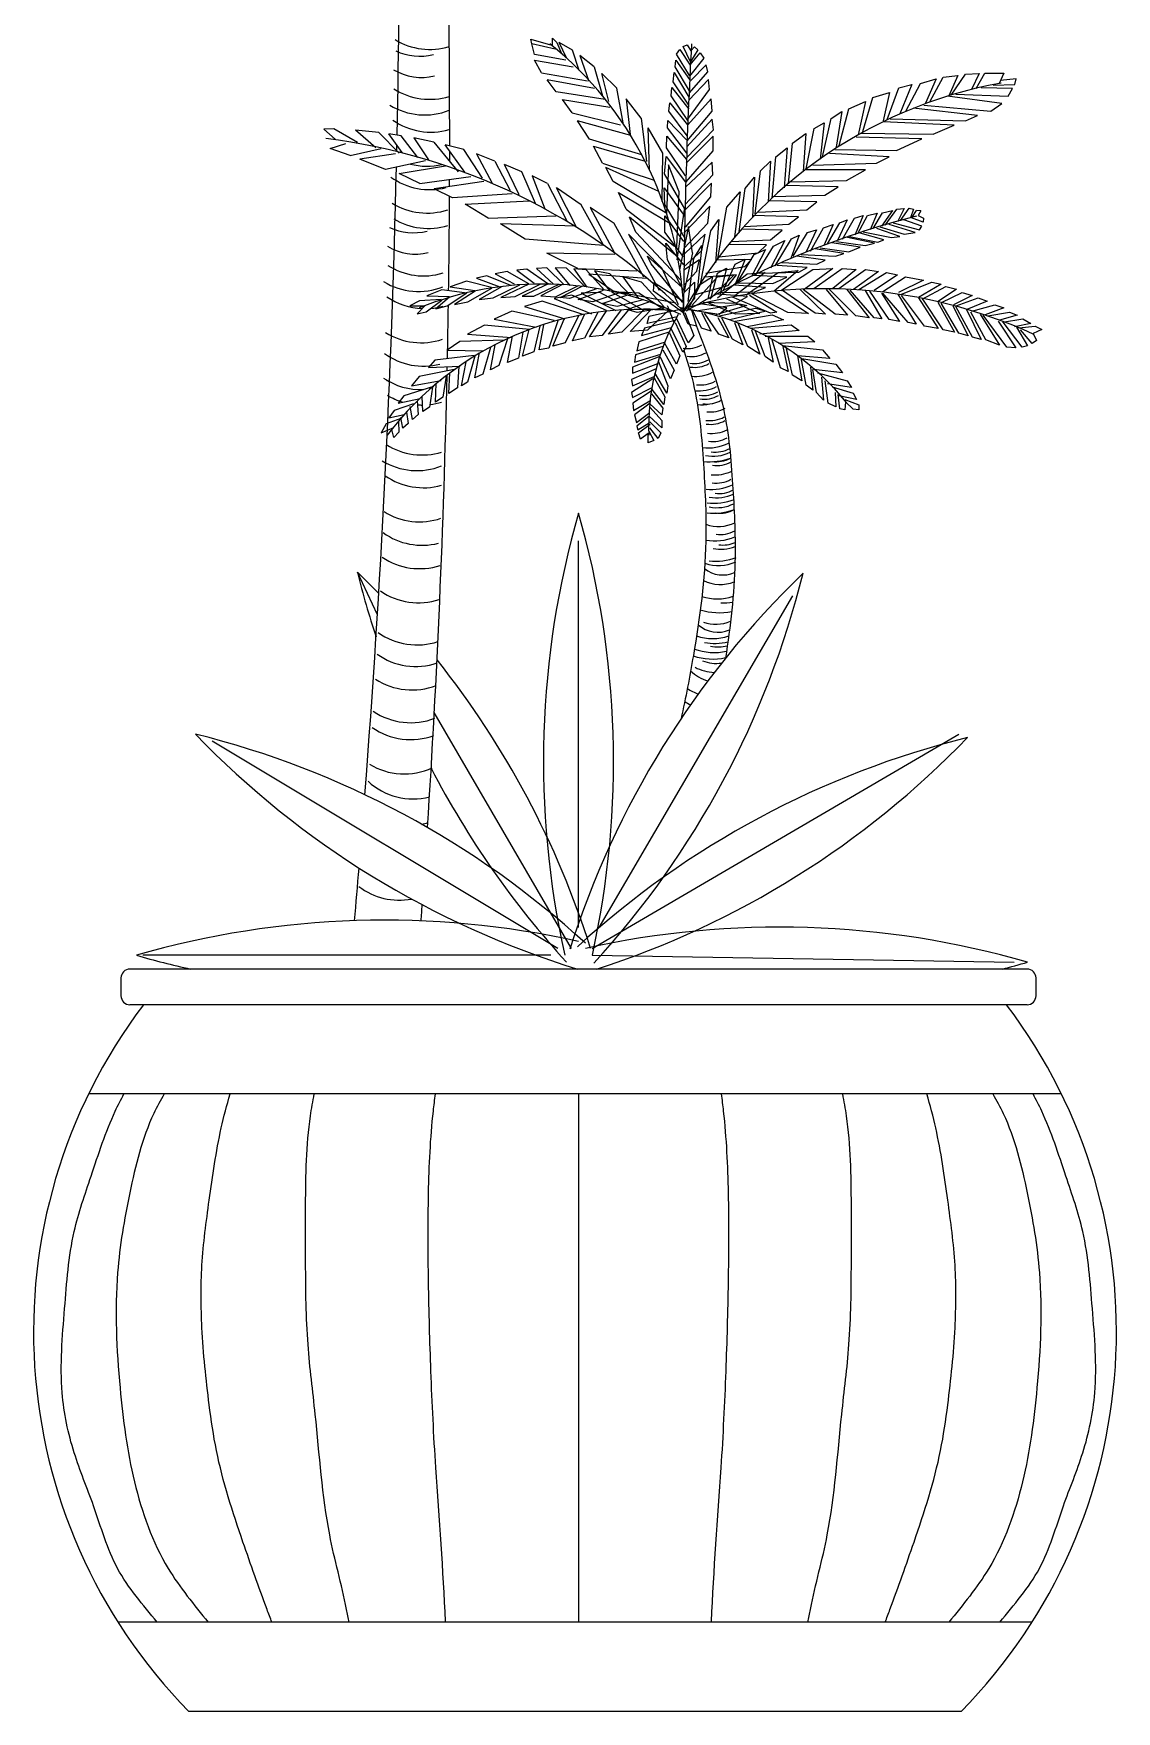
# Model space of a CAD drawing. Header units: millimetres. Extents: x -0.5 to 0.3, y 0 to 1.54.
# Drawn here: x -0.303 to 0.303, y 0 to 0.94 of the extents above; entities that cross this region are included whole.
import ezdxf

# ---------------------------------------------------------------- set-up
doc = ezdxf.new("R2010")
doc.units = ezdxf.units.MM
doc.layers.add('ceco.net 291', color=7, linetype='Continuous')

msp = doc.modelspace()

# ---------------------------------------------------------------- linework, layer by layer
at = {"layer": 'ceco.net 291', "color": 75}
for p, q in [((-0.02472, 0.9371), (-0.01368, 0.93401)), ((-0.02424, 0.93465), (-0.02472, 0.9371)), ((-0.02271, 0.92852), (-0.02424, 0.93465)), ((-0.01115, 0.93156), (-0.02424, 0.93465)), ((-0.01268, 0.93774), (-0.01015, 0.93529)), ((-0.01268, 0.93342), (-0.01268, 0.93774)), ((-0.01015, 0.93529), (-0.00761, 0.92911)), ((-0.00133, 0.93104), (-0.00888, 0.93531)), ((-0.0047, 0.92666), (-0.00888, 0.93531)), ((0.00242, 0.9196), (-0.00133, 0.93104)), ((0.05696, 0.9287), (0.05878, 0.93144)), ((0.05878, 0.93144), (0.06446, 0.92257)), ((0.06059, 0.93313), (0.06288, 0.93395)), ((0.0647, 0.9245), (0.06059, 0.93313)), ((0.06288, 0.93395), (0.06494, 0.93062)), ((0.06876, 0.93115), (0.0647, 0.9245)), ((0.06494, 0.93062), (0.06694, 0.93284)), ((0.06694, 0.93284), (0.06876, 0.93115)), ((-0.00513, 0.92543), (-0.02271, 0.92852)), ((-0.01871, 0.9184), (-0.02271, 0.92543)), ((-0.02271, 0.92543), (-0.00112, 0.92176)), ((0.01074, 0.92175), (0.00276, 0.9281)), ((0.00276, 0.9281), (0.00777, 0.91359)), ((0.01074, 0.92175), (0.01536, 0.90542)), ((0.0561, 0.92176), (0.05653, 0.92537)), ((0.06422, 0.90816), (0.0561, 0.92176)), ((0.05653, 0.92537), (0.06422, 0.91452)), ((0.06422, 0.91674), (0.05696, 0.9287)), ((0.0722, 0.92648), (0.06422, 0.91651)), ((0.06446, 0.92286), (0.07014, 0.92951)), ((0.07354, 0.92286), (0.06494, 0.914)), ((0.07014, 0.92951), (0.0722, 0.92648)), ((0.07444, 0.91896), (0.07354, 0.92286)), ((-0.01871, 0.9184), (0.00695, 0.91376)), ((-0.01062, 0.90764), (-0.01569, 0.91441)), ((0.01097, 0.90951), (-0.01569, 0.91441)), ((0.02342, 0.90973), (0.0151, 0.91791)), ((0.01894, 0.90216), (0.0151, 0.91791)), ((0.05495, 0.91318), (0.05562, 0.91843)), ((0.06379, 0.90017), (0.05495, 0.91318)), ((0.05562, 0.91843), (0.06379, 0.90461)), ((0.07487, 0.91452), (0.06379, 0.90292)), ((0.06422, 0.90706), (0.07444, 0.91896)), ((0.07535, 0.90898), (0.07487, 0.91452)), ((0.18536, 0.89691), (0.19367, 0.91242)), ((0.19367, 0.91242), (0.20246, 0.91499)), ((0.20246, 0.91499), (0.19649, 0.90134)), ((0.19883, 0.90198), (0.20638, 0.91592)), ((0.20638, 0.91592), (0.21464, 0.91686)), ((0.21464, 0.91686), (0.20948, 0.90548)), ((0.21077, 0.90577), (0.21879, 0.9175)), ((0.21879, 0.9175), (0.22658, 0.91785)), ((0.22658, 0.91785), (0.22219, 0.90898)), ((0.22477, 0.90962), (0.22969, 0.91814)), ((0.22969, 0.91814), (0.24034, 0.91814)), ((0.24034, 0.91814), (0.23776, 0.91242)), ((0.24731, 0.91499), (0.23852, 0.91406)), ((0.24655, 0.91184), (0.24731, 0.91499)), ((0.01699, 0.90332), (-0.01062, 0.90764)), ((-0.00155, 0.89587), (-0.00698, 0.90344)), ((-0.00698, 0.90344), (0.01952, 0.89907)), ((0.02701, 0.89032), (0.02342, 0.90973)), ((0.03704, 0.89288), (0.02873, 0.90379)), ((0.02873, 0.90379), (0.03097, 0.88378)), ((0.05381, 0.90542), (0.05429, 0.91009)), ((0.06331, 0.89154), (0.05381, 0.90542)), ((0.05429, 0.91009), (0.06379, 0.89796)), ((0.07626, 0.90373), (0.06331, 0.88909)), ((0.06355, 0.89294), (0.07535, 0.90898)), ((0.07693, 0.89685), (0.07626, 0.90373)), ((0.16124, 0.88547), (0.16697, 0.90449)), ((0.16697, 0.90449), (0.17628, 0.90735)), ((0.17628, 0.90735), (0.17265, 0.89148)), ((0.17499, 0.89212), (0.18149, 0.90986)), ((0.18149, 0.90986), (0.18875, 0.91178)), ((0.18875, 0.91178), (0.18201, 0.89533)), ((0.23929, 0.90105), (0.20872, 0.90519)), ((0.21335, 0.90641), (0.24268, 0.90519)), ((0.24526, 0.90962), (0.22763, 0.90991)), ((0.23437, 0.91149), (0.24655, 0.91184)), ((0.24268, 0.90519), (0.24526, 0.90962)), ((-0.00155, 0.89587), (0.02554, 0.88921)), ((0.05266, 0.89685), (0.05314, 0.90152)), ((0.06288, 0.88297), (0.05266, 0.89685)), ((0.05314, 0.90152), (0.06312, 0.88909)), ((0.06288, 0.88022), (0.07693, 0.89685)), ((0.14361, 0.89277), (0.14958, 0.89656)), ((0.14958, 0.89656), (0.14643, 0.87661)), ((0.148, 0.8776), (0.15345, 0.89813)), ((0.15345, 0.89813), (0.16281, 0.90227)), ((0.16281, 0.90227), (0.15866, 0.88361)), ((0.22553, 0.8944), (0.18951, 0.89854)), ((0.19548, 0.90012), (0.23308, 0.89691)), ((0.21879, 0.89148), (0.22553, 0.8944)), ((0.23308, 0.89691), (0.23929, 0.90105)), ((-0.13516, 0.88685), (-0.14084, 0.88676)), ((-0.14084, 0.88676), (-0.13434, 0.88122)), ((-0.12194, 0.87935), (-0.13516, 0.88685)), ((-0.10989, 0.88485), (-0.1231, 0.88613)), ((-0.1117, 0.87632), (-0.1231, 0.88613)), ((-0.09861, 0.87328), (-0.10989, 0.88485)), ((-0.09677, 0.87369), (-0.10435, 0.88418)), ((-0.09749, 0.88309), (-0.10435, 0.88418)), ((0.00804, 0.88121), (0.00145, 0.89146)), ((0.03121, 0.88327), (0.00145, 0.89146)), ((0.03704, 0.89288), (0.0401, 0.86868)), ((0.04917, 0.87338), (0.04098, 0.88746)), ((0.04172, 0.86383), (0.04098, 0.88746)), ((0.05175, 0.8874), (0.05199, 0.89154)), ((0.06264, 0.87328), (0.05175, 0.8874)), ((0.05199, 0.89154), (0.06264, 0.88052)), ((0.07693, 0.89242), (0.06264, 0.8769)), ((0.06264, 0.87078), (0.0776, 0.88629)), ((0.0776, 0.88629), (0.07693, 0.89242)), ((0.12183, 0.87882), (0.12933, 0.88425)), ((0.12933, 0.88425), (0.1278, 0.86302)), ((0.12961, 0.86459), (0.13401, 0.88705)), ((0.13401, 0.88705), (0.13969, 0.89026)), ((0.13969, 0.89026), (0.13735, 0.86996)), ((0.13869, 0.87124), (0.14361, 0.89277)), ((0.15995, 0.88454), (0.20064, 0.8839)), ((0.21258, 0.88897), (0.17294, 0.8909)), ((0.17657, 0.89247), (0.21879, 0.89148)), ((0.20064, 0.8839), (0.21258, 0.88897)), ((-0.13725, 0.87585), (-0.12851, 0.87877)), ((-0.12608, 0.87194), (-0.13725, 0.87585)), ((-0.12608, 0.87194), (-0.10855, 0.87585)), ((-0.08805, 0.87083), (-0.09749, 0.88309)), ((-0.07904, 0.87942), (-0.09028, 0.88181)), ((-0.09028, 0.88181), (-0.08204, 0.86955)), ((-0.07904, 0.87942), (-0.06546, 0.86284)), ((-0.06223, 0.87533), (-0.07279, 0.87789)), ((-0.0618, 0.86261), (-0.07279, 0.87789)), ((-0.05177, 0.85928), (-0.06223, 0.87533)), ((0.03744, 0.87239), (0.00804, 0.88121)), ((0.0155, 0.86774), (0.01045, 0.87725)), ((0.01045, 0.87725), (0.03933, 0.86876)), ((0.05137, 0.87637), (0.05156, 0.88273)), ((0.06202, 0.86057), (0.05137, 0.87637)), ((0.05156, 0.88273), (0.06245, 0.86973)), ((0.0774, 0.88273), (0.06221, 0.86774)), ((0.06221, 0.85724), (0.0774, 0.87468)), ((0.0774, 0.87468), (0.0774, 0.88273)), ((0.11247, 0.87124), (0.11896, 0.87632)), ((0.11896, 0.87632), (0.11715, 0.8538)), ((0.11973, 0.85637), (0.12183, 0.87882)), ((0.14571, 0.87538), (0.1802, 0.87474)), ((0.19443, 0.88139), (0.15761, 0.88232)), ((0.1802, 0.87474), (0.19443, 0.88139)), ((-0.10057, 0.87293), (-0.12054, 0.87002)), ((-0.10616, 0.86418), (-0.12054, 0.87002)), ((-0.0838, 0.86903), (-0.10616, 0.86418)), ((-0.09853, 0.86192), (-0.07263, 0.86611)), ((-0.04484, 0.86873), (-0.05526, 0.87299)), ((-0.05526, 0.87299), (-0.04637, 0.85648)), ((-0.04484, 0.86873), (-0.03627, 0.8524)), ((-0.02973, 0.86284), (-0.03944, 0.86687)), ((-0.03126, 0.84995), (-0.03944, 0.86687)), ((0.0155, 0.86774), (0.04433, 0.85814)), ((0.02139, 0.85736), (0.01729, 0.8652)), ((0.04695, 0.85181), (0.01729, 0.8652)), ((0.04894, 0.84622), (0.04917, 0.87338)), ((0.05018, 0.86168), (0.05113, 0.87136)), ((0.05113, 0.87136), (0.06202, 0.85695)), ((0.05237, 0.8668), (0.05128, 0.83939)), ((0.05828, 0.85198), (0.05237, 0.8668)), ((0.07693, 0.86833), (0.06198, 0.85421)), ((0.07717, 0.86109), (0.07693, 0.86833)), ((0.10392, 0.86331), (0.10965, 0.86873)), ((0.10965, 0.86873), (0.10831, 0.84593)), ((0.11041, 0.84814), (0.11247, 0.87124)), ((0.13324, 0.86652), (0.16902, 0.86774)), ((0.17604, 0.87124), (0.14256, 0.87317)), ((0.16902, 0.86774), (0.17604, 0.87124)), ((-0.087, 0.85637), (-0.09853, 0.86192)), ((-0.087, 0.85637), (-0.0583, 0.86028)), ((-0.05108, 0.85736), (-0.07901, 0.85334)), ((-0.02223, 0.84505), (-0.02973, 0.86284)), ((-0.01536, 0.85635), (-0.02399, 0.86052)), ((-0.02399, 0.86052), (-0.01697, 0.84209)), ((-0.01536, 0.85635), (-0.00435, 0.83493)), ((0.05139, 0.83941), (0.02139, 0.85736)), ((0.06155, 0.84202), (0.05018, 0.86168)), ((0.0765, 0.85643), (0.06155, 0.84144)), ((0.06178, 0.84453), (0.07717, 0.86109)), ((0.07607, 0.8489), (0.0765, 0.85643)), ((0.09536, 0.85357), (0.10057, 0.85987)), ((0.10057, 0.85987), (0.09952, 0.8377)), ((0.10105, 0.83928), (0.10392, 0.86331)), ((0.1213, 0.8573), (0.15216, 0.85794)), ((0.16281, 0.86395), (0.12961, 0.86395)), ((0.15216, 0.85794), (0.16281, 0.86395)), ((-0.06858, 0.84829), (-0.07901, 0.85334)), ((-0.03513, 0.85053), (-0.06858, 0.84829)), ((-0.06155, 0.8447), (-0.02557, 0.84663)), ((0.00342, 0.84441), (-0.01046, 0.85383)), ((0.00079, 0.8319), (-0.01046, 0.85383)), ((0.02867, 0.84195), (0.02442, 0.85121)), ((0.02442, 0.85121), (0.05319, 0.83397)), ((0.04999, 0.85392), (0.06155, 0.83788)), ((0.05042, 0.84453), (0.04999, 0.85392)), ((0.05828, 0.85198), (0.05682, 0.82049)), ((0.06198, 0.83175), (0.07607, 0.8489)), ((0.085, 0.84307), (0.0925, 0.85164)), ((0.0925, 0.85164), (0.08939, 0.82633)), ((0.09197, 0.82948), (0.09536, 0.85357)), ((0.13558, 0.84593), (0.10836, 0.84657)), ((0.11094, 0.84908), (0.13998, 0.84972)), ((0.14753, 0.85444), (0.11872, 0.85508)), ((0.13998, 0.84972), (0.14753, 0.85444)), ((-0.04869, 0.83689), (-0.06155, 0.8447)), ((-0.04869, 0.83689), (-0.01057, 0.83819)), ((0.01572, 0.82214), (0.00342, 0.84441)), ((0.02187, 0.83392), (0.00855, 0.84285)), ((0.00855, 0.84285), (0.02205, 0.8174)), ((0.02867, 0.84195), (0.05572, 0.82108)), ((0.03402, 0.82906), (0.0306, 0.83749)), ((0.05752, 0.81528), (0.0306, 0.83749)), ((0.06131, 0.82621), (0.05042, 0.84453)), ((0.05042, 0.83811), (0.06088, 0.82376)), ((0.05042, 0.82901), (0.05042, 0.83811)), ((0.05725, 0.81344), (0.06139, 0.84176)), ((0.07559, 0.84365), (0.06107, 0.82843)), ((0.07444, 0.83397), (0.07559, 0.84365)), ((0.08008, 0.81425), (0.085, 0.84307)), ((0.12522, 0.8377), (0.09981, 0.83829)), ((0.10291, 0.84021), (0.12985, 0.84149)), ((0.11977, 0.83356), (0.12522, 0.8377)), ((0.12985, 0.84149), (0.13558, 0.84593)), ((0.15665, 0.83677), (0.16157, 0.83834)), ((0.16157, 0.83834), (0.15689, 0.82726)), ((0.15846, 0.82819), (0.16391, 0.83834)), ((0.16391, 0.83834), (0.1694, 0.83963)), ((0.1694, 0.83963), (0.16549, 0.83041)), ((0.16706, 0.83105), (0.17227, 0.83992)), ((0.17795, 0.8412), (0.17174, 0.83234)), ((0.17227, 0.83992), (0.17795, 0.8412)), ((0.1738, 0.83298), (0.18029, 0.84184)), ((0.18029, 0.84184), (0.18445, 0.84219)), ((0.18445, 0.84219), (0.18082, 0.83484)), ((0.1824, 0.83549), (0.18732, 0.84249)), ((0.18732, 0.84249), (0.18966, 0.84184)), ((0.18966, 0.84184), (0.18808, 0.83712)), ((0.1951, 0.83455), (0.18861, 0.83712)), ((0.18889, 0.83741), (0.19147, 0.8412)), ((0.19381, 0.84091), (0.19147, 0.8412)), ((0.19381, 0.84091), (0.19228, 0.83834)), ((0.19228, 0.83834), (0.19539, 0.83677)), ((-0.02796, 0.82516), (-0.04177, 0.83376)), ((0.00027, 0.83235), (-0.04177, 0.83376)), ((0.03862, 0.80387), (0.02187, 0.83392)), ((0.04866, 0.80883), (0.03007, 0.82784)), ((0.03007, 0.82784), (0.04717, 0.79652)), ((0.05959, 0.8019), (0.03402, 0.82906)), ((0.06088, 0.81513), (0.05042, 0.82901)), ((0.06365, 0.83211), (0.05859, 0.80795)), ((0.06107, 0.81985), (0.07444, 0.83397)), ((0.07287, 0.8279), (0.06155, 0.81711)), ((0.06591, 0.81745), (0.06365, 0.83211)), ((0.07048, 0.80095), (0.07616, 0.82977)), ((0.07105, 0.81874), (0.07287, 0.8279)), ((0.07616, 0.82977), (0.0806, 0.83613)), ((0.0806, 0.83613), (0.07879, 0.81175)), ((0.1161, 0.83012), (0.09331, 0.83076)), ((0.09489, 0.83228), (0.11977, 0.83356)), ((0.10965, 0.82475), (0.1161, 0.83012)), ((0.12235, 0.81548), (0.13038, 0.82884)), ((0.13535, 0.83041), (0.12961, 0.81804)), ((0.13038, 0.82884), (0.13535, 0.83041)), ((0.13195, 0.81834), (0.13921, 0.8314)), ((0.13921, 0.8314), (0.14471, 0.83327)), ((0.14471, 0.83327), (0.1395, 0.82154)), ((0.14156, 0.82248), (0.14834, 0.83426)), ((0.15249, 0.83584), (0.14705, 0.8244)), ((0.14834, 0.83426), (0.15249, 0.83584)), ((0.14987, 0.82504), (0.15665, 0.83677)), ((0.17303, 0.82469), (0.15975, 0.82854)), ((0.16157, 0.82913), (0.17743, 0.82598)), ((0.18211, 0.82662), (0.16912, 0.83105)), ((0.17093, 0.83199), (0.18445, 0.8279)), ((0.19071, 0.82884), (0.17614, 0.83327)), ((0.17824, 0.83426), (0.19305, 0.83041)), ((0.19434, 0.83234), (0.18421, 0.83584)), ((0.18445, 0.8279), (0.19071, 0.82884)), ((0.19305, 0.83041), (0.19434, 0.83234)), ((0.19539, 0.83677), (0.1951, 0.83455)), ((0.01606, 0.8215), (-0.02796, 0.82516)), ((0.05089, 0.82289), (0.06088, 0.8107)), ((0.0518, 0.8135), (0.05089, 0.82289)), ((0.06107, 0.80959), (0.07105, 0.81874)), ((0.06656, 0.81425), (0.071, 0.82154)), ((0.071, 0.82154), (0.06866, 0.7978)), ((0.10731, 0.82189), (0.08605, 0.82219)), ((0.08734, 0.82376), (0.10965, 0.82475)), ((0.10673, 0.81933), (0.09895, 0.8041)), ((0.10048, 0.81647), (0.10673, 0.81933)), ((0.10129, 0.80504), (0.11118, 0.82119)), ((0.10263, 0.81746), (0.10731, 0.82189)), ((0.11767, 0.8244), (0.1096, 0.80883)), ((0.11118, 0.82119), (0.11767, 0.8244)), ((0.11218, 0.81011), (0.1213, 0.82534)), ((0.1257, 0.82726), (0.12102, 0.81425)), ((0.1213, 0.82534), (0.1257, 0.82726)), ((0.15068, 0.81711), (0.13453, 0.81962)), ((0.1374, 0.82026), (0.15354, 0.81804)), ((0.15975, 0.82061), (0.1439, 0.82312)), ((0.14652, 0.82376), (0.16262, 0.82154)), ((0.16783, 0.82283), (0.15173, 0.82627)), ((0.15354, 0.81804), (0.15975, 0.82061)), ((0.15378, 0.82662), (0.16964, 0.82347)), ((0.16262, 0.82154), (0.16783, 0.82283)), ((0.16964, 0.82347), (0.17303, 0.82469)), ((0.17743, 0.82598), (0.18211, 0.82662)), ((-0.01585, 0.80901), (-0.02156, 0.80861)), ((-0.0061, 0.79957), (-0.01585, 0.80901)), ((0.00156, 0.80865), (-0.01576, 0.8173)), ((0.02229, 0.81641), (-0.01576, 0.8173)), ((-0.01115, 0.80901), (-0.00295, 0.79915)), ((-0.00479, 0.80877), (-0.01115, 0.80901)), ((0.00543, 0.79856), (-0.00479, 0.80877)), ((0.04063, 0.81554), (0.06002, 0.79797)), ((0.04264, 0.81128), (0.04063, 0.81554)), ((0.06021, 0.78975), (0.04264, 0.81128)), ((0.04866, 0.80883), (0.05773, 0.78853)), ((0.06088, 0.79635), (0.0518, 0.8135)), ((0.06971, 0.8135), (0.06107, 0.80766)), ((0.06591, 0.81745), (0.06126, 0.796)), ((0.06346, 0.79022), (0.06656, 0.81425)), ((0.06833, 0.80714), (0.06971, 0.8135)), ((0.07334, 0.80603), (0.09513, 0.80982)), ((0.099, 0.81367), (0.07955, 0.81332)), ((0.07994, 0.80597), (0.0849, 0.80883)), ((0.0806, 0.81525), (0.10263, 0.81746)), ((0.0849, 0.80883), (0.08127, 0.79454)), ((0.08309, 0.79617), (0.08982, 0.81105)), ((0.09532, 0.8139), (0.08958, 0.79932)), ((0.08982, 0.81105), (0.09532, 0.8139)), ((0.09087, 0.8006), (0.10048, 0.81647)), ((0.09513, 0.80982), (0.099, 0.81367)), ((0.13014, 0.80918), (0.11323, 0.8104)), ((0.11586, 0.81204), (0.13558, 0.81105)), ((0.14027, 0.81326), (0.12441, 0.81548)), ((0.12546, 0.80661), (0.13014, 0.80918)), ((0.12675, 0.81647), (0.146, 0.81548)), ((0.14442, 0.80871), (0.12842, 0.79687)), ((0.13329, 0.80813), (0.14442, 0.80871)), ((0.13377, 0.79745), (0.14977, 0.80871)), ((0.13558, 0.81105), (0.14027, 0.81326)), ((0.146, 0.81548), (0.15068, 0.81711)), ((0.14977, 0.80871), (0.15751, 0.80813)), ((-0.06088, 0.80162), (-0.06996, 0.79834)), ((-0.04678, 0.79794), (-0.06088, 0.80162)), ((-0.04946, 0.8045), (-0.05517, 0.80327)), ((-0.05517, 0.80327), (-0.04206, 0.79834)), ((-0.03601, 0.79917), (-0.04946, 0.8045)), ((-0.04587, 0.79222), (-0.03088, 0.79953)), ((-0.03803, 0.80696), (-0.04476, 0.80573)), ((-0.04476, 0.80573), (-0.03401, 0.79999)), ((-0.02589, 0.79979), (-0.04148, 0.79246)), ((-0.02594, 0.79999), (-0.03803, 0.80696)), ((-0.03349, 0.79296), (-0.0191, 0.80003)), ((-0.02695, 0.80819), (-0.03266, 0.80778)), ((-0.03266, 0.80778), (-0.02291, 0.80039)), ((-0.01491, 0.80003), (-0.0297, 0.79319)), ((-0.01518, 0.79999), (-0.02695, 0.80819)), ((-0.02309, 0.79319), (-0.00892, 0.79979)), ((-0.02156, 0.80861), (-0.01216, 0.79999)), ((-0.00672, 0.79979), (-0.0191, 0.79343)), ((-0.00061, 0.80847), (0.00667, 0.79826)), ((0.00629, 0.80788), (-0.00061, 0.80847)), ((0.00156, 0.80865), (0.03464, 0.80731)), ((0.01651, 0.79659), (0.00629, 0.80788)), ((0.0077, 0.80539), (0.02131, 0.79617)), ((0.03999, 0.80305), (0.0077, 0.80539)), ((0.01085, 0.80728), (0.0196, 0.796)), ((0.0196, 0.80561), (0.01085, 0.80728)), ((0.03154, 0.79313), (0.0196, 0.80561)), ((0.02686, 0.80396), (0.03561, 0.79178)), ((0.03734, 0.80096), (0.02686, 0.80396)), ((0.05001, 0.78713), (0.03734, 0.80096)), ((0.04392, 0.796), (0.04445, 0.80072)), ((0.04445, 0.80072), (0.06064, 0.79028)), ((0.06092, 0.795), (0.06699, 0.80101)), ((0.06107, 0.79938), (0.06833, 0.80714)), ((0.06331, 0.78532), (0.07033, 0.79996)), ((0.06541, 0.788), (0.07994, 0.80399)), ((0.06699, 0.80101), (0.06699, 0.79197)), ((0.07033, 0.79996), (0.07712, 0.8041)), ((0.09044, 0.8051), (0.07229, 0.80381)), ((0.07712, 0.8041), (0.07449, 0.79139)), ((0.08916, 0.80515), (0.07559, 0.79156)), ((0.07631, 0.79232), (0.07994, 0.80597)), ((0.07994, 0.79215), (0.09642, 0.80574)), ((0.07994, 0.80399), (0.08916, 0.80515)), ((0.08576, 0.79909), (0.09044, 0.8051)), ((0.10673, 0.79804), (0.0893, 0.79932)), ((0.10664, 0.80638), (0.08963, 0.79331)), ((0.0914, 0.8006), (0.11089, 0.80025)), ((0.09594, 0.7939), (0.1139, 0.80638)), ((0.09642, 0.80574), (0.10664, 0.80638)), ((0.11868, 0.80375), (0.10024, 0.80469)), ((0.10334, 0.80597), (0.12546, 0.80661)), ((0.11089, 0.80025), (0.11868, 0.80375)), ((0.12503, 0.80755), (0.11146, 0.7957)), ((0.1139, 0.80638), (0.12503, 0.80755)), ((0.11533, 0.79629), (0.13329, 0.80813)), ((0.15751, 0.80813), (0.14442, 0.79745)), ((0.14781, 0.79745), (0.16286, 0.80813)), ((0.17012, 0.80696), (0.15608, 0.79687)), ((0.15899, 0.79687), (0.17451, 0.80638)), ((0.16286, 0.80813), (0.17012, 0.80696)), ((0.18082, 0.80515), (0.16773, 0.79629)), ((0.17256, 0.7957), (0.18517, 0.80399)), ((0.17451, 0.80638), (0.18082, 0.80515)), ((0.19534, 0.80218), (0.1813, 0.79512)), ((0.18306, 0.79419), (0.19993, 0.80095)), ((0.18517, 0.80399), (0.19534, 0.80218)), ((0.20523, 0.79979), (0.19248, 0.79244)), ((0.19993, 0.80095), (0.20523, 0.79979)), ((-0.0871, 0.79055), (-0.09248, 0.78767)), ((-0.07501, 0.79137), (-0.0871, 0.79055)), ((-0.0834, 0.78439), (-0.07467, 0.79095)), ((-0.07467, 0.79671), (-0.08308, 0.79341)), ((-0.08308, 0.79341), (-0.07031, 0.79302)), ((-0.07031, 0.7926), (-0.07803, 0.78602)), ((-0.06189, 0.79506), (-0.07467, 0.79671)), ((-0.07164, 0.78767), (-0.06054, 0.79506)), ((-0.06996, 0.79834), (-0.05618, 0.79629)), ((-0.05586, 0.79588), (-0.06746, 0.78856)), ((-0.06746, 0.78856), (-0.06006, 0.79003)), ((-0.06006, 0.79003), (-0.04667, 0.79758)), ((-0.04087, 0.79856), (-0.05366, 0.79125)), ((-0.05366, 0.79125), (-0.04587, 0.79222)), ((-0.04148, 0.79246), (-0.03349, 0.79296)), ((-0.0297, 0.79319), (-0.02309, 0.79319)), ((-0.01843, 0.79034), (-0.02827, 0.78736)), ((-0.0191, 0.79343), (-0.0109, 0.79272)), ((0.00436, 0.78281), (-0.01843, 0.79034)), ((-0.00176, 0.79372), (-0.01164, 0.79185)), ((-0.01164, 0.79185), (0.00933, 0.78322)), ((-0.0109, 0.79272), (0.00187, 0.79905)), ((-0.00824, 0.79238), (0.00444, 0.79886)), ((-0.00306, 0.79178), (-0.00824, 0.79238)), ((0.01196, 0.79735), (-0.00306, 0.79178)), ((0.01764, 0.78509), (-0.00176, 0.79372)), ((0.00185, 0.79119), (0.01602, 0.79659)), ((0.00999, 0.78998), (0.00185, 0.79119)), ((0.01391, 0.79524), (0.00345, 0.79483)), ((0.00345, 0.79483), (0.02284, 0.78509)), ((0.02489, 0.79494), (0.00999, 0.78998)), ((0.03211, 0.78544), (0.01391, 0.79524)), ((0.01529, 0.78908), (0.02907, 0.79375)), ((0.02041, 0.79559), (0.03794, 0.78544)), ((0.03579, 0.79483), (0.02041, 0.79559)), ((0.05658, 0.78917), (0.02152, 0.79594)), ((0.03844, 0.79103), (0.02354, 0.78727)), ((0.02896, 0.78576), (0.04165, 0.78998)), ((0.04998, 0.78544), (0.03579, 0.79483)), ((0.0604, 0.78392), (0.04392, 0.796)), ((0.06699, 0.79197), (0.0604, 0.78392)), ((0.06608, 0.79372), (0.08576, 0.79909)), ((0.09661, 0.79296), (0.07994, 0.79425)), ((0.0818, 0.79518), (0.10076, 0.79553)), ((0.08486, 0.79162), (0.10339, 0.7834)), ((0.10965, 0.78369), (0.0882, 0.7925)), ((0.09011, 0.78917), (0.09661, 0.79296)), ((0.09785, 0.79366), (0.11304, 0.78427)), ((0.1193, 0.78398), (0.09952, 0.79425)), ((0.10076, 0.79553), (0.10673, 0.79804)), ((0.11227, 0.7957), (0.13086, 0.7834)), ((0.13468, 0.78363), (0.11638, 0.79635)), ((0.12627, 0.79687), (0.14046, 0.78305)), ((0.14576, 0.78305), (0.12794, 0.79687)), ((0.1407, 0.79687), (0.15273, 0.78246)), ((0.15732, 0.78217), (0.14237, 0.79716)), ((0.15226, 0.79687), (0.16477, 0.78101)), ((0.16768, 0.78101), (0.15417, 0.79658)), ((0.16262, 0.79629), (0.17198, 0.78036)), ((0.17609, 0.78007), (0.16525, 0.796)), ((0.17174, 0.79483), (0.18187, 0.77891)), ((0.1867, 0.77832), (0.17246, 0.79483)), ((0.18092, 0.79419), (0.19128, 0.77745)), ((0.19582, 0.77628), (0.18306, 0.7936)), ((0.19248, 0.79215), (0.20356, 0.77511)), ((0.19462, 0.79156), (0.20786, 0.79862)), ((0.20642, 0.77424), (0.19486, 0.79156)), ((0.21387, 0.79716), (0.20356, 0.7901)), ((0.20547, 0.78952), (0.21703, 0.79512)), ((0.20786, 0.79862), (0.21387, 0.79716)), ((0.22257, 0.7936), (0.2122, 0.78835)), ((0.21364, 0.78777), (0.22591, 0.79215)), ((0.21703, 0.79512), (0.22257, 0.7936)), ((0.23098, 0.7904), (0.21965, 0.78567)), ((0.22591, 0.79215), (0.23098, 0.7904)), ((-0.09248, 0.78767), (-0.08407, 0.78767)), ((-0.08407, 0.78767), (-0.08845, 0.78316)), ((-0.08845, 0.78316), (-0.0834, 0.78439)), ((-0.07803, 0.78602), (-0.07164, 0.78767)), ((-0.03534, 0.78468), (-0.04522, 0.78019)), ((-0.01164, 0.77943), (-0.03534, 0.78468)), ((-0.02827, 0.78736), (-0.00577, 0.78054)), ((0.00192, 0.78206), (-0.00548, 0.76701)), ((-0.00147, 0.76817), (0.0056, 0.78322)), ((0.01272, 0.78392), (0.00531, 0.76963)), ((0.00818, 0.77033), (0.01792, 0.78509)), ((0.02595, 0.78544), (0.01515, 0.77115)), ((0.02354, 0.78727), (0.01529, 0.78908)), ((0.01883, 0.77191), (0.03025, 0.78544)), ((0.03889, 0.78585), (0.02623, 0.77301)), ((0.03475, 0.78398), (0.02896, 0.78576)), ((0.03087, 0.77342), (0.04286, 0.78585)), ((0.05014, 0.78668), (0.03475, 0.78398)), ((0.05304, 0.78538), (0.03862, 0.78596)), ((0.04043, 0.77774), (0.04158, 0.78194)), ((0.05725, 0.78159), (0.04043, 0.77774)), ((0.05241, 0.78509), (0.04071, 0.77418)), ((0.04158, 0.78194), (0.0615, 0.78643)), ((0.0635, 0.76695), (0.05696, 0.78089)), ((0.0635, 0.77739), (0.06007, 0.78538)), ((0.0615, 0.78398), (0.06666, 0.77115)), ((0.0636, 0.78567), (0.08075, 0.78311)), ((0.06522, 0.78538), (0.06804, 0.77634)), ((0.07091, 0.77529), (0.06608, 0.78503)), ((0.06919, 0.78503), (0.09231, 0.78888)), ((0.08514, 0.7866), (0.0701, 0.78882)), ((0.07091, 0.78398), (0.07635, 0.77354)), ((0.07191, 0.78981), (0.09011, 0.78917)), ((0.0806, 0.77185), (0.07263, 0.78363)), ((0.08992, 0.78311), (0.07497, 0.78929)), ((0.09627, 0.78783), (0.07889, 0.78264)), ((0.08003, 0.78194), (0.10114, 0.78643)), ((0.08003, 0.78124), (0.08629, 0.76975)), ((0.08075, 0.78311), (0.08514, 0.7866)), ((0.0883, 0.76905), (0.08232, 0.78089)), ((0.10712, 0.78468), (0.08686, 0.77984)), ((0.08973, 0.77914), (0.11055, 0.78264)), ((0.10339, 0.7834), (0.08992, 0.78311)), ((0.09231, 0.78888), (0.09627, 0.78783)), ((0.10114, 0.78643), (0.10712, 0.78468)), ((0.11304, 0.78427), (0.10965, 0.78369)), ((0.11055, 0.78264), (0.11681, 0.77984)), ((0.13086, 0.7834), (0.1193, 0.78398)), ((0.14046, 0.78305), (0.13468, 0.78363)), ((0.15273, 0.78246), (0.14576, 0.78305)), ((0.16477, 0.78101), (0.15732, 0.78217)), ((0.17198, 0.78036), (0.16768, 0.78101)), ((0.20332, 0.78981), (0.21268, 0.77301)), ((0.21512, 0.77243), (0.20523, 0.78923)), ((0.21173, 0.78777), (0.22037, 0.77097)), ((0.22281, 0.7701), (0.2134, 0.78742)), ((0.21942, 0.78567), (0.22763, 0.76893)), ((0.23026, 0.76864), (0.22185, 0.78421)), ((0.22233, 0.7848), (0.23532, 0.78835)), ((0.22715, 0.78305), (0.23795, 0.76566)), ((0.24206, 0.7645), (0.22883, 0.78246)), ((0.24039, 0.78655), (0.22978, 0.78276)), ((0.23145, 0.78217), (0.24349, 0.78421)), ((0.23532, 0.78835), (0.24039, 0.78655)), ((0.24784, 0.78246), (0.23795, 0.77978)), ((0.24349, 0.78421), (0.24784, 0.78246)), ((-0.05077, 0.77681), (-0.06032, 0.77191)), ((-0.06032, 0.77191), (-0.03567, 0.77004)), ((-0.0255, 0.77453), (-0.05077, 0.77681)), ((-0.04522, 0.78019), (-0.02182, 0.7757)), ((-0.02917, 0.77301), (-0.03166, 0.75837)), ((-0.02941, 0.75954), (-0.02578, 0.77453)), ((-0.01962, 0.7764), (-0.02306, 0.76187)), ((-0.02, 0.76304), (-0.01747, 0.77716)), ((-0.00949, 0.77984), (-0.0147, 0.76403)), ((-0.01246, 0.7652), (-0.0061, 0.78025)), ((0.01515, 0.77115), (0.00818, 0.77033)), ((0.02623, 0.77301), (0.01883, 0.77191)), ((0.04071, 0.77418), (0.03087, 0.77342)), ((0.05323, 0.77325), (0.03585, 0.76765)), ((0.03728, 0.77115), (0.05409, 0.77564)), ((0.039, 0.77529), (0.03728, 0.77115)), ((0.0561, 0.77949), (0.039, 0.77529)), ((0.05295, 0.77255), (0.05868, 0.75966)), ((0.06035, 0.76176), (0.05409, 0.77459)), ((0.0561, 0.77844), (0.06236, 0.76485)), ((0.06804, 0.77634), (0.0635, 0.77739)), ((0.06666, 0.77115), (0.0635, 0.76695)), ((0.07635, 0.77354), (0.07091, 0.77529)), ((0.08629, 0.76975), (0.0806, 0.77185)), ((0.08944, 0.77844), (0.09398, 0.7659)), ((0.09685, 0.76485), (0.09145, 0.77809)), ((0.11681, 0.77984), (0.09656, 0.77599)), ((0.09857, 0.77529), (0.12106, 0.77704)), ((0.09885, 0.77424), (0.10368, 0.76071)), ((0.10654, 0.75931), (0.10114, 0.77354)), ((0.12565, 0.77389), (0.10368, 0.77185)), ((0.12106, 0.77704), (0.12565, 0.77389)), ((0.18187, 0.77891), (0.17609, 0.78007)), ((0.19128, 0.77745), (0.1867, 0.77832)), ((0.20356, 0.77511), (0.19582, 0.77628)), ((0.21268, 0.77301), (0.20642, 0.77424)), ((0.22037, 0.77097), (0.21512, 0.77243)), ((0.23723, 0.7792), (0.24712, 0.76421)), ((0.23967, 0.77861), (0.25099, 0.78036)), ((0.2507, 0.7645), (0.23991, 0.77861)), ((0.25553, 0.77774), (0.2464, 0.77599)), ((0.24736, 0.7757), (0.25362, 0.76537)), ((0.24879, 0.77541), (0.25796, 0.77628)), ((0.25624, 0.7666), (0.24975, 0.77424)), ((0.25099, 0.78036), (0.25553, 0.77774)), ((0.26155, 0.77453), (0.25672, 0.77214)), ((0.25672, 0.77214), (0.25868, 0.76835)), ((0.25796, 0.77628), (0.26155, 0.77453)), ((-0.06462, 0.76776), (-0.07169, 0.76286)), ((-0.07169, 0.76286), (-0.05139, 0.76251)), ((-0.03968, 0.76852), (-0.06462, 0.76776)), ((-0.04734, 0.76442), (-0.0516, 0.74941)), ((-0.04734, 0.75185), (-0.04478, 0.7658)), ((-0.03792, 0.7693), (-0.04278, 0.75429)), ((-0.03792, 0.75598), (-0.03505, 0.7708)), ((-0.02306, 0.76187), (-0.02941, 0.75954)), ((-0.0147, 0.76403), (-0.02, 0.76304)), ((-0.00548, 0.76701), (-0.01246, 0.7652)), ((0.00531, 0.76963), (-0.00147, 0.76817)), ((0.04927, 0.76485), (0.03384, 0.76036)), ((0.0347, 0.76246), (0.0507, 0.76765)), ((0.03585, 0.76765), (0.0347, 0.76246)), ((0.04927, 0.76316), (0.05553, 0.75167)), ((0.05696, 0.75511), (0.05013, 0.76695)), ((0.06236, 0.76485), (0.06035, 0.76176)), ((0.09398, 0.7659), (0.0883, 0.76905)), ((0.10368, 0.76071), (0.09685, 0.76485)), ((0.10654, 0.7708), (0.13047, 0.7708)), ((0.10826, 0.76975), (0.11108, 0.75616)), ((0.11509, 0.75307), (0.11055, 0.7687)), ((0.13449, 0.76765), (0.11395, 0.7666)), ((0.11624, 0.76555), (0.13874, 0.76316)), ((0.11653, 0.76485), (0.11939, 0.75097)), ((0.12192, 0.74887), (0.11853, 0.7638)), ((0.13047, 0.7708), (0.13449, 0.76765)), ((0.13874, 0.76316), (0.14275, 0.75826)), ((0.22763, 0.76893), (0.22281, 0.7701)), ((0.23795, 0.76566), (0.23026, 0.76864)), ((0.24712, 0.76421), (0.24206, 0.7645)), ((0.25362, 0.76537), (0.2507, 0.7645)), ((0.25868, 0.76835), (0.25624, 0.7666)), ((-0.07847, 0.75726), (-0.08215, 0.75312)), ((-0.08215, 0.75312), (-0.06428, 0.75388)), ((-0.05659, 0.75989), (-0.07847, 0.75726)), ((-0.06502, 0.75397), (-0.06589, 0.74177)), ((-0.06359, 0.74283), (-0.06103, 0.75641)), ((-0.05616, 0.75954), (-0.06016, 0.7449)), ((-0.05616, 0.74734), (-0.0536, 0.76161)), ((-0.04278, 0.75429), (-0.04734, 0.75185)), ((-0.03166, 0.75837), (-0.03792, 0.75598)), ((0.04554, 0.75237), (0.0316, 0.74642)), ((0.04755, 0.75931), (0.03217, 0.75336)), ((0.03217, 0.74992), (0.0464, 0.75546)), ((0.03217, 0.75336), (0.03217, 0.74992)), ((0.03332, 0.75616), (0.04812, 0.76071)), ((0.03384, 0.76036), (0.03332, 0.75616)), ((0.04669, 0.75686), (0.05209, 0.74292)), ((0.05352, 0.74677), (0.04784, 0.75896)), ((0.05868, 0.75966), (0.05696, 0.75511)), ((0.11108, 0.75616), (0.10654, 0.75931)), ((0.11939, 0.75097), (0.11509, 0.75307)), ((0.12479, 0.75966), (0.12708, 0.74572)), ((0.14275, 0.75826), (0.12479, 0.75966)), ((0.12961, 0.74327), (0.1268, 0.75861)), ((0.12708, 0.75826), (0.14614, 0.75511)), ((0.13191, 0.75336), (0.13334, 0.74052)), ((0.14614, 0.75511), (0.14987, 0.75027)), ((-0.0874, 0.74822), (-0.0917, 0.74297)), ((-0.0917, 0.74297), (-0.07508, 0.74595)), ((-0.06768, 0.75196), (-0.0874, 0.74822)), ((-0.07814, 0.73376), (-0.07788, 0.74421)), ((-0.07215, 0.7484), (-0.07415, 0.73652)), ((-0.07072, 0.73864), (-0.07015, 0.75015)), ((-0.06016, 0.7449), (-0.06359, 0.74283)), ((-0.0516, 0.74941), (-0.05616, 0.74734)), ((0.04354, 0.74677), (0.0316, 0.73912)), ((0.0316, 0.74642), (0.03217, 0.74292)), ((0.03217, 0.74292), (0.0444, 0.74817)), ((0.0444, 0.74747), (0.05042, 0.73667)), ((0.05151, 0.73877), (0.04468, 0.75027)), ((0.05209, 0.74292), (0.05151, 0.73877)), ((0.05553, 0.75167), (0.05352, 0.74677)), ((0.12708, 0.74572), (0.12192, 0.74887)), ((0.13334, 0.74052), (0.12961, 0.74327)), ((0.13535, 0.73912), (0.13334, 0.75202)), ((0.14987, 0.75027), (0.13363, 0.75202)), ((0.13592, 0.75027), (0.15245, 0.74572)), ((0.13816, 0.74782), (0.13931, 0.73492)), ((0.14189, 0.73317), (0.14017, 0.74572)), ((0.15498, 0.74192), (0.1416, 0.74397)), ((0.15245, 0.74572), (0.15498, 0.74192)), ((-0.096, 0.73732), (-0.09911, 0.73317)), ((-0.09911, 0.73317), (-0.08678, 0.7358)), ((-0.07938, 0.74257), (-0.096, 0.73732)), ((-0.08843, 0.73445), (-0.08787, 0.72676)), ((-0.0853, 0.72851), (-0.08557, 0.73689)), ((-0.07988, 0.74209), (-0.08157, 0.73095)), ((-0.07415, 0.73652), (-0.07814, 0.73376)), ((-0.06589, 0.74177), (-0.07072, 0.73864)), ((0.0316, 0.73912), (0.03217, 0.73632)), ((0.03217, 0.73632), (0.04325, 0.74192)), ((0.04268, 0.73982), (0.03246, 0.73317)), ((0.03274, 0.72903), (0.04187, 0.73457)), ((0.04296, 0.73842), (0.04927, 0.73043)), ((0.04984, 0.73253), (0.04325, 0.74087)), ((0.05042, 0.73667), (0.04984, 0.73253)), ((0.13931, 0.73492), (0.13535, 0.73912)), ((0.14418, 0.74227), (0.15584, 0.73877)), ((0.14585, 0.73912), (0.14614, 0.73113)), ((0.14843, 0.73008), (0.14757, 0.73807)), ((0.15784, 0.73527), (0.14786, 0.73737)), ((0.1513, 0.73527), (0.15899, 0.73218)), ((0.15159, 0.73387), (0.1513, 0.72938)), ((0.15584, 0.72973), (0.15159, 0.73387)), ((0.15584, 0.73877), (0.15784, 0.73527)), ((-0.09758, 0.72454), (-0.10589, 0.72151)), ((-0.10126, 0.72903), (-0.10436, 0.72489)), ((-0.10436, 0.72489), (-0.09571, 0.72676)), ((-0.09046, 0.73277), (-0.10126, 0.72903)), ((-0.09642, 0.71912), (-0.09755, 0.72506)), ((-0.09443, 0.72819), (-0.09356, 0.72188)), ((-0.091, 0.724), (-0.09243, 0.73132)), ((-0.08787, 0.72676), (-0.091, 0.724)), ((-0.08157, 0.73095), (-0.0853, 0.72851)), ((0.03246, 0.73317), (0.03274, 0.72903)), ((0.04215, 0.73317), (0.03332, 0.72658)), ((0.03332, 0.72658), (0.03441, 0.72244)), ((0.03441, 0.72244), (0.04187, 0.72798)), ((0.04158, 0.72588), (0.0347, 0.72034)), ((0.0487, 0.71929), (0.04158, 0.72588)), ((0.0487, 0.72658), (0.04187, 0.73282)), ((0.04215, 0.73078), (0.0487, 0.72343)), ((0.04927, 0.73043), (0.0487, 0.72658)), ((0.14614, 0.73113), (0.14189, 0.73317)), ((0.1513, 0.72938), (0.14843, 0.73008)), ((0.15899, 0.72938), (0.15584, 0.72973)), ((0.15899, 0.73218), (0.15899, 0.72938)), ((-0.10589, 0.72151), (-0.10866, 0.71661)), ((-0.10866, 0.71661), (-0.10154, 0.71964)), ((-0.10155, 0.71388), (-0.10268, 0.71843)), ((-0.09869, 0.71701), (-0.10155, 0.71388)), ((-0.09899, 0.72294), (-0.09869, 0.71701)), ((-0.09356, 0.72188), (-0.09642, 0.71912)), ((0.0347, 0.72034), (0.03527, 0.71824)), ((0.03527, 0.71824), (0.04158, 0.72209)), ((0.03556, 0.71649), (0.04215, 0.72139)), ((0.03671, 0.71299), (0.03556, 0.71649)), ((0.04101, 0.71614), (0.03671, 0.71299)), ((0.04101, 0.71095), (0.04101, 0.71614)), ((0.04129, 0.71754), (0.04411, 0.71235)), ((0.04187, 0.72273), (0.04812, 0.71649)), ((0.04669, 0.71334), (0.04187, 0.71929)), ((0.04812, 0.71649), (0.04669, 0.71334)), ((0.0487, 0.72343), (0.0487, 0.71929)), ((0.04411, 0.71235), (0.04101, 0.71095))]:
    msp.add_line(p, q, dxfattribs=at)
at = {"layer": 'ceco.net 291', "color": 107}
for p, q in [((0.00196, 0.43927), (0.00196, 0.6561)), ((-0.11072, 0.61455), (-0.12194, 0.63839)), ((0.01359, 0.43927), (0.12206, 0.62513)), ((-0.00191, 0.42766), (-0.07884, 0.5598)), ((0.00971, 0.42766), (0.21505, 0.54769)), ((-0.00966, 0.42766), (-0.20337, 0.54381)), ((-0.01353, 0.42378), (-0.24211, 0.42378)), ((0.00971, 0.42378), (0.24604, 0.41991))]:
    msp.add_line(p, q, dxfattribs=at)
at = {"layer": 'ceco.net 291', "color": 42}
for p, q in [((0.25337, 0.41604), (-0.24945, 0.41604)), ((-0.25445, 0.41104), (-0.25445, 0.40104)), ((0.25837, 0.40104), (0.25837, 0.41104)), ((0.25337, 0.39604), (-0.24945, 0.39604)), ((0.27261, 0.34604), (-0.27261, 0.34604)), ((0.25611, 0.05), (-0.25611, 0.05)), ((0.21637, 0), (-0.21637, 0))]:
    msp.add_line(p, q, dxfattribs=at)
at = {"layer": 'ceco.net 291', "color": 42, "linetype": 'Continuous'}
msp.add_line((0.00196, 0.34604), (0.00196, 0.05), dxfattribs=at)
at = {"layer": 'ceco.net 291', "color": 34}
for centre, radius, start, end in [((-6.05962, 0.88101), 5.9894, 359.964228, 3.02103), ((-6.62927, 1.01695), 6.53096, 358.828585, 1.407873), ((-0.08137, 0.96869), 0.03724, 238.57279, 287.06415), ((-0.08689, 0.96021), 0.03259, 245.32506, 283.31511), ((-0.08603, 0.94546), 0.02979, 238.41015, 284.23231), ((-0.08137, 0.9407), 0.03724, 237.34539, 287.06144), ((-0.08424, 0.93195), 0.03724, 238.41015, 291.67055), ((-0.08066, 0.92232), 0.03724, 235.02298, 285.70773), ((-6.62927, 1.01695), 6.53096, 358.747301, 358.77975), ((-6.62927, 1.01695), 6.53096, 355.580857, 358.671218), ((-6.05962, 0.88101), 5.9894, 359.881984, 359.936108), ((-0.08137, 0.8901), 0.03724, 234.12582, 284.23231), ((-6.05962, 0.88101), 5.9894, 359.74731, 359.786077), ((-6.05962, 0.88101), 5.9894, 359.188809, 359.694968), ((-0.0829, 0.87694), 0.03724, 238.41015, 288.14541), ((-0.09038, 0.86126), 0.03259, 245.32506, 283.31511), ((-0.08218, 0.86834), 0.03724, 238.57279, 287.06415), ((-0.08953, 0.84652), 0.02979, 238.41015, 284.23231), ((-0.08487, 0.84175), 0.03724, 237.34539, 287.06144), ((-0.08773, 0.833), 0.03724, 238.41015, 291.67055), ((-0.08415, 0.82338), 0.03724, 235.02298, 267.87483), ((-6.05962, 0.88101), 5.9894, 358.824178, 359.111517), ((-0.0863, 0.80427), 0.03724, 237.6709, 288.80614), ((0.0631, 0.78006), 0.0163, 261.4737, 299.46375), ((-0.08487, 0.79115), 0.03724, 234.12582, 284.23231), ((0.06528, 0.77559), 0.0163, 261.4737, 299.46375), ((0.06673, 0.77164), 0.0163, 261.4737, 299.46375), ((0.06704, 0.76954), 0.0163, 261.4737, 299.46375), ((-0.0863, 0.77802), 0.03724, 235.6972, 272.11018), ((-0.08639, 0.77799), 0.03724, 238.41015, 241.83348), ((-6.05962, 0.88101), 5.9894, 356.307838, 358.736673), ((0.06723, 0.76967), 0.02151, 264.72902, 297.14784), ((0.07049, 0.75967), 0.0163, 261.4737, 299.46375), ((-0.08567, 0.76939), 0.03724, 238.57279, 253.20165), ((-0.08567, 0.76939), 0.03724, 276.6651, 287.06415), ((0.06931, 0.76231), 0.02226, 264.46113, 296.90371), ((0.07109, 0.75752), 0.0252, 264.35288, 296.09097), ((0.07207, 0.75379), 0.0163, 261.4737, 299.46375), ((0.07237, 0.75169), 0.0163, 261.4737, 299.46375), ((0.07402, 0.74901), 0.0163, 261.4737, 299.46375), ((-0.08567, 0.76939), 0.03724, 265.99937, 270.39072), ((0.07567, 0.73968), 0.0163, 261.4737, 299.46375), ((0.07621, 0.74454), 0.0163, 261.4737, 299.46375), ((0.07598, 0.73759), 0.0163, 261.4737, 299.46375), ((0.07618, 0.73771), 0.02151, 264.72902, 295.21739), ((-0.08567, 0.74139), 0.03724, 237.34539, 287.06144), ((0.0743, 0.73569), 0.02759, 263.91237, 295.32978), ((0.07733, 0.72499), 0.02155, 258.68493, 296.37706), ((0.07721, 0.72796), 0.0163, 261.4737, 299.46375), ((0.07879, 0.72208), 0.0163, 261.4737, 299.00078), ((-0.08854, 0.73264), 0.03724, 238.41015, 291.67055), ((0.07538, 0.73485), 0.03451, 264.23096, 290.06475), ((0.0792, 0.71662), 0.0163, 261.4737, 299.46375), ((0.07951, 0.71452), 0.0163, 261.4737, 299.46375), ((-0.08496, 0.72302), 0.03724, 235.02298, 285.70773), ((0.07641, 0.71242), 0.02759, 263.91237, 295.32978), ((0.07829, 0.71444), 0.02151, 264.72902, 295.21739), ((0.07932, 0.7047), 0.0163, 261.4737, 299.46375), ((0.07749, 0.71158), 0.03451, 264.23096, 290.06475), ((0.07944, 0.70173), 0.02155, 258.68493, 296.37706), ((0.08089, 0.69882), 0.0163, 261.4737, 299.00078), ((-0.08711, 0.70392), 0.03724, 237.6709, 288.80614), ((0.07753, 0.70601), 0.03451, 264.23096, 290.06475), ((0.07948, 0.69616), 0.02155, 258.68493, 296.37706), ((0.08135, 0.68778), 0.0163, 261.4737, 299.46375), ((-0.08567, 0.69079), 0.03724, 234.12582, 284.23231), ((0.07855, 0.68358), 0.02759, 259.09036, 293.73179), ((0.08044, 0.68561), 0.02151, 250.87512, 295.21739), ((0.08147, 0.67586), 0.0163, 261.4737, 299.46375), ((0.08159, 0.67289), 0.02155, 258.68493, 292.1745), ((0.08304, 0.66998), 0.0163, 261.4737, 294.14474), ((-0.08711, 0.67767), 0.03724, 235.6972, 288.00104), ((0.08274, 0.65319), 0.0163, 231.44302, 294.36276), ((0.08056, 0.66366), 0.02155, 248.87415, 296.37706), ((0.07857, 0.67909), 0.03451, 264.23096, 290.06475), ((0.08151, 0.65311), 0.02151, 243.87386, 290.91221), ((-0.08782, 0.65856), 0.03724, 235.33433, 288.37831), ((0.07963, 0.65109), 0.02759, 252.04805, 289.01319), ((0.08412, 0.63748), 0.0163, 261.4737, 284.99941), ((0.08071, 0.65025), 0.03451, 252.30159, 281.88195), ((-0.08854, 0.63494), 0.03724, 234.33005, 288.32783), ((0.07715, 0.62881), 0.02759, 250.90399, 289.06267), ((0.08006, 0.62108), 0.0163, 227.61887, 293.70912), ((0.07903, 0.63083), 0.02151, 250.87512, 292.33309), ((-0.08925, 0.62284), 0.03724, 234.34342, 288.77269), ((0.07823, 0.62797), 0.03451, 250.8877, 281.17918), ((0.07825, 0.62701), 0.02851, 258.45886, 285.16109), ((0.08018, 0.61812), 0.02155, 258.68493, 283.94978), ((0.08011, 0.59833), 0.02151, 224.68197, 254.87525), ((0.07716, 0.62431), 0.03451, 251.63411, 282.06261), ((0.07962, 0.60968), 0.02744, 243.24974, 266.76812), ((0.07915, 0.60888), 0.02155, 248.87415, 278.06073), ((-0.0914, 0.60971), 0.03724, 236.73097, 291.4661), ((0.07931, 0.59547), 0.03451, 238.88487, 245.10439), ((0.07822, 0.59631), 0.02759, 236.39335, 250.72226), ((-0.09212, 0.59134), 0.03724, 235.83487, 291.28274), ((-0.09212, 0.58186), 0.03724, 234.64598, 290.5027), ((-0.0957, 0.56261), 0.03724, 238.41015, 294.87099), ((-0.09069, 0.54861), 0.03724, 227.27387, 284.17621), ((-0.0957, 0.53301), 0.03724, 285.42843, 290.82146), ((-6.62927, 1.01695), 6.53096, 354.959488, 355.21961), ((-0.09857, 0.49189), 0.03724, 232.70016, 280.74514), ((-6.05962, 0.88101), 5.9894, 355.806261, 355.893109)]:
    msp.add_arc(centre, radius, start, end, dxfattribs=at)
at = {"layer": 'ceco.net 291', "color": 75}
for centre, radius, start, end in [((-0.13981, 0.77798), 0.20083, 2.44504, 51.21604), ((3.13602, 0.76772), 3.07523, 176.89059, 179.71772), ((0.28462, 0.66107), 0.25566, 100.31105, 151.08562), ((-0.1834, 0.53513), 0.34918, 45.61566, 82.80826), ((-0.08281, 0.90322), 0.03724, 255.32517, 282.81889), ((0.31091, 0.36549), 0.48736, 104.19446, 120.66916), ((-0.01824, 0.61536), 0.18459, 65.15971, 111.96838), ((-6.05962, 0.88101), 5.9894, 359.14952, 359.15837), ((0.13968, 0.51499), 0.28236, 65.48862, 105.90213), ((0.03687, 0.60722), 0.17852, 83.73565, 142.75587), ((-0.08415, 0.82338), 0.03724, 275.03278, 285.70773), ((0.16772, 0.72027), 0.12647, 150.33305, 182.26794), ((0.03834, 0.64211), 0.14595, 38.78064, 81.74163), ((-6.05962, 0.88101), 5.9894, 358.758209, 358.780823)]:
    msp.add_arc(centre, radius, start, end, dxfattribs=at)
at = {"layer": 'ceco.net 291', "color": 107}
for centre, start, end in [((0.48489, 0.53246), 163.92911, 192.48877), ((-0.48096, 0.53246), 347.51123, 16.07089), ((-0.4706, 0.27644), 44.14812, 46.07089), ((0.36585, 0.75937), 193.92911, 198.22947), ((0.47647, 0.27592), 133.92911, 162.48877), ((-0.35999, 0.75885), 317.51123, 346.07089), ((-0.4706, 0.27644), 17.51123, 38.50682), ((0.14931, 0.89635), 223.92911, 252.88647), ((-0.33362, 0.0599), 47.51123, 76.07089), ((0.3409, 0.05796), 103.92911, 132.48877), ((-0.14203, 0.89442), 287.84847, 316.07089), ((0.36585, 0.75937), 207.33497, 222.48877), ((-0.10672, -0.05914), 77.51123, 106.07089), ((0.11452, -0.06302), 73.92911, 102.48877), ((-0.10672, 0.90671), 253.92911, 257.51123), ((0.11452, 0.90284), 284.38852, 286.07089)]:
    msp.add_arc(centre, 0.50257, start, end, dxfattribs=at)
at = {"layer": 'ceco.net 291', "color": 42}
for centre, radius, start, end in [((-0.24945, 0.41104), 0.005, 90, 180), ((0.25337, 0.41104), 0.005, 0, 90), ((0, 0.21276), 0.30345, 142.8432, 224.51785), ((-0.24945, 0.40104), 0.005, 180, 270), ((0, 0.21276), 0.30345, 315.48215, 37.1568), ((0.25337, 0.40104), 0.005, 270, 0)]:
    msp.add_arc(centre, radius, start, end, dxfattribs=at)
at = {"layer": 'ceco.net 291', "color": 75}
msp.add_open_spline([(0.05171, 0.78799), (0.05294, 0.78479), (0.05418, 0.78159), (0.05539, 0.77839)], degree=3, dxfattribs=at)
at = {"layer": 'ceco.net 291', "color": 34}
for points, knots in [([(0.06804, 0.77634), (0.07108, 0.76846), (0.07732, 0.75231), (0.08594, 0.72201), (0.08864, 0.68543), (0.09082, 0.63969), (0.08714, 0.60816), (0.08432, 0.59024)], [0, 0, 0, 0, 0.0253505, 0.0519233, 0.0941291, 0.1349276, 0.1891621, 0.1891621, 0.1891621, 0.1891621]), ([(0.06098, 0.76272), (0.06359, 0.7548), (0.06964, 0.73314), (0.0723, 0.69709), (0.07465, 0.64793), (0.06836, 0.60111), (0.06203, 0.56811), (0.05944, 0.55639)], [0.0269133, 0.0269133, 0.0269133, 0.0269133, 0.0519233, 0.0941291, 0.1349276, 0.1993944, 0.2353087, 0.2353087, 0.2353087, 0.2353087])]:
    msp.add_open_spline(points, degree=3, knots=knots, dxfattribs=at)
at = {"layer": 'ceco.net 291', "color": 42, "linetype": 'Continuous'}
for points, knots in [([(-0.2341, 0.05), (-0.24202, 0.05976), (-0.25887, 0.07878), (-0.26848, 0.11366), (-0.28193, 0.14535), (-0.28969, 0.1828), (-0.28601, 0.22454), (-0.28308, 0.26575), (-0.27031, 0.30197), (-0.26206, 0.32819), (-0.2545, 0.34288), (-0.25277, 0.34604)], [0.0759009, 0.0759009, 0.0759009, 0.0759009, 0.1133332, 0.1509185, 0.1825029, 0.216898, 0.2641331, 0.3076386, 0.3400747, 0.378922, 0.3897309, 0.3897309, 0.3897309, 0.3897309]), ([(-0.23029, 0.34604), (-0.23236, 0.34245), (-0.2416, 0.3252), (-0.25005, 0.29106), (-0.25874, 0.23969), (-0.25611, 0.18496), (-0.2488, 0.12882), (-0.23263, 0.08286), (-0.21352, 0.05973), (-0.20554, 0.05)], [0.0679518, 0.0679518, 0.0679518, 0.0679518, 0.0803932, 0.1269148, 0.1719419, 0.2367091, 0.2899415, 0.3420577, 0.3796361, 0.3796361, 0.3796361, 0.3796361]), ([(-0.16987, 0.05), (-0.17079, 0.05239), (-0.17643, 0.06744), (-0.18769, 0.09897), (-0.20012, 0.13706), (-0.20596, 0.17758), (-0.2095, 0.21221), (-0.20988, 0.25067), (-0.20483, 0.28798), (-0.20031, 0.32008), (-0.19515, 0.33976), (-0.1932, 0.34604)], [0.072288, 0.072288, 0.072288, 0.072288, 0.0798886, 0.1200035, 0.173376, 0.1993258, 0.2426842, 0.2777588, 0.3144071, 0.3554374, 0.3750676, 0.3750676, 0.3750676, 0.3750676]), ([(-0.1266, 0.05), (-0.12706, 0.0524), (-0.13027, 0.06912), (-0.14085, 0.1067), (-0.14401, 0.15708), (-0.15063, 0.20767), (-0.15101, 0.24696), (-0.15103, 0.28964), (-0.1506, 0.32148), (-0.14693, 0.34195), (-0.14611, 0.34604)], [0.0711945, 0.0711945, 0.0711945, 0.0711945, 0.0783737, 0.1212489, 0.1891852, 0.2285161, 0.2744027, 0.3067793, 0.3567661, 0.3692799, 0.3692799, 0.3692799, 0.3692799]), ([(-0.07261, 0.05), (-0.07262, 0.05015), (-0.0737, 0.07927), (-0.07776, 0.1259), (-0.08087, 0.18937), (-0.08227, 0.24064), (-0.08251, 0.28923), (-0.08092, 0.32443), (-0.07863, 0.34284), (-0.07822, 0.34604)], [0.063204, 0.063204, 0.063204, 0.063204, 0.0636371, 0.1501435, 0.2041719, 0.254104, 0.3040179, 0.3499641, 0.3596413, 0.3596413, 0.3596413, 0.3596413]), ([(0.07654, 0.05), (0.07654, 0.05015), (0.07763, 0.07927), (0.08169, 0.1259), (0.08479, 0.18937), (0.0862, 0.24064), (0.08644, 0.28923), (0.08485, 0.32443), (0.08255, 0.34284), (0.08214, 0.34604)], [0.063204, 0.063204, 0.063204, 0.063204, 0.0636371, 0.1501435, 0.2041719, 0.254104, 0.3040179, 0.3499641, 0.3596413, 0.3596413, 0.3596413, 0.3596413]), ([(0.13053, 0.05), (0.13099, 0.0524), (0.1342, 0.06912), (0.14477, 0.1067), (0.14794, 0.15708), (0.15455, 0.20767), (0.15493, 0.24696), (0.15496, 0.28964), (0.15453, 0.32148), (0.15086, 0.34195), (0.15004, 0.34604)], [0.0711945, 0.0711945, 0.0711945, 0.0711945, 0.0783737, 0.1212489, 0.1891852, 0.2285161, 0.2744027, 0.3067793, 0.3567661, 0.3692799, 0.3692799, 0.3692799, 0.3692799]), ([(0.1738, 0.05), (0.17472, 0.05239), (0.18036, 0.06744), (0.19161, 0.09897), (0.20404, 0.13706), (0.20988, 0.17758), (0.21343, 0.21221), (0.2138, 0.25067), (0.20875, 0.28798), (0.20424, 0.32008), (0.19907, 0.33976), (0.19712, 0.34604)], [0.072288, 0.072288, 0.072288, 0.072288, 0.0798886, 0.1200035, 0.173376, 0.1993258, 0.2426842, 0.2777588, 0.3144071, 0.3554374, 0.3750676, 0.3750676, 0.3750676, 0.3750676]), ([(0.23422, 0.34604), (0.23629, 0.34245), (0.24553, 0.3252), (0.25398, 0.29106), (0.26267, 0.23969), (0.26004, 0.18496), (0.25273, 0.12882), (0.23655, 0.08286), (0.21744, 0.05973), (0.20947, 0.05)], [0.0679518, 0.0679518, 0.0679518, 0.0679518, 0.0803932, 0.1269148, 0.1719419, 0.2367091, 0.2899415, 0.3420577, 0.3796361, 0.3796361, 0.3796361, 0.3796361]), ([(0.23803, 0.05), (0.24595, 0.05976), (0.26279, 0.07878), (0.2724, 0.11366), (0.28585, 0.14535), (0.29361, 0.1828), (0.28993, 0.22454), (0.287, 0.26575), (0.27423, 0.30197), (0.26599, 0.32819), (0.25843, 0.34288), (0.25669, 0.34604)], [0.0759009, 0.0759009, 0.0759009, 0.0759009, 0.1133332, 0.1509185, 0.1825029, 0.216898, 0.2641331, 0.3076386, 0.3400747, 0.378922, 0.3897309, 0.3897309, 0.3897309, 0.3897309])]:
    msp.add_open_spline(points, degree=3, knots=knots, dxfattribs=at)

doc.saveas('drawing.dxf')
